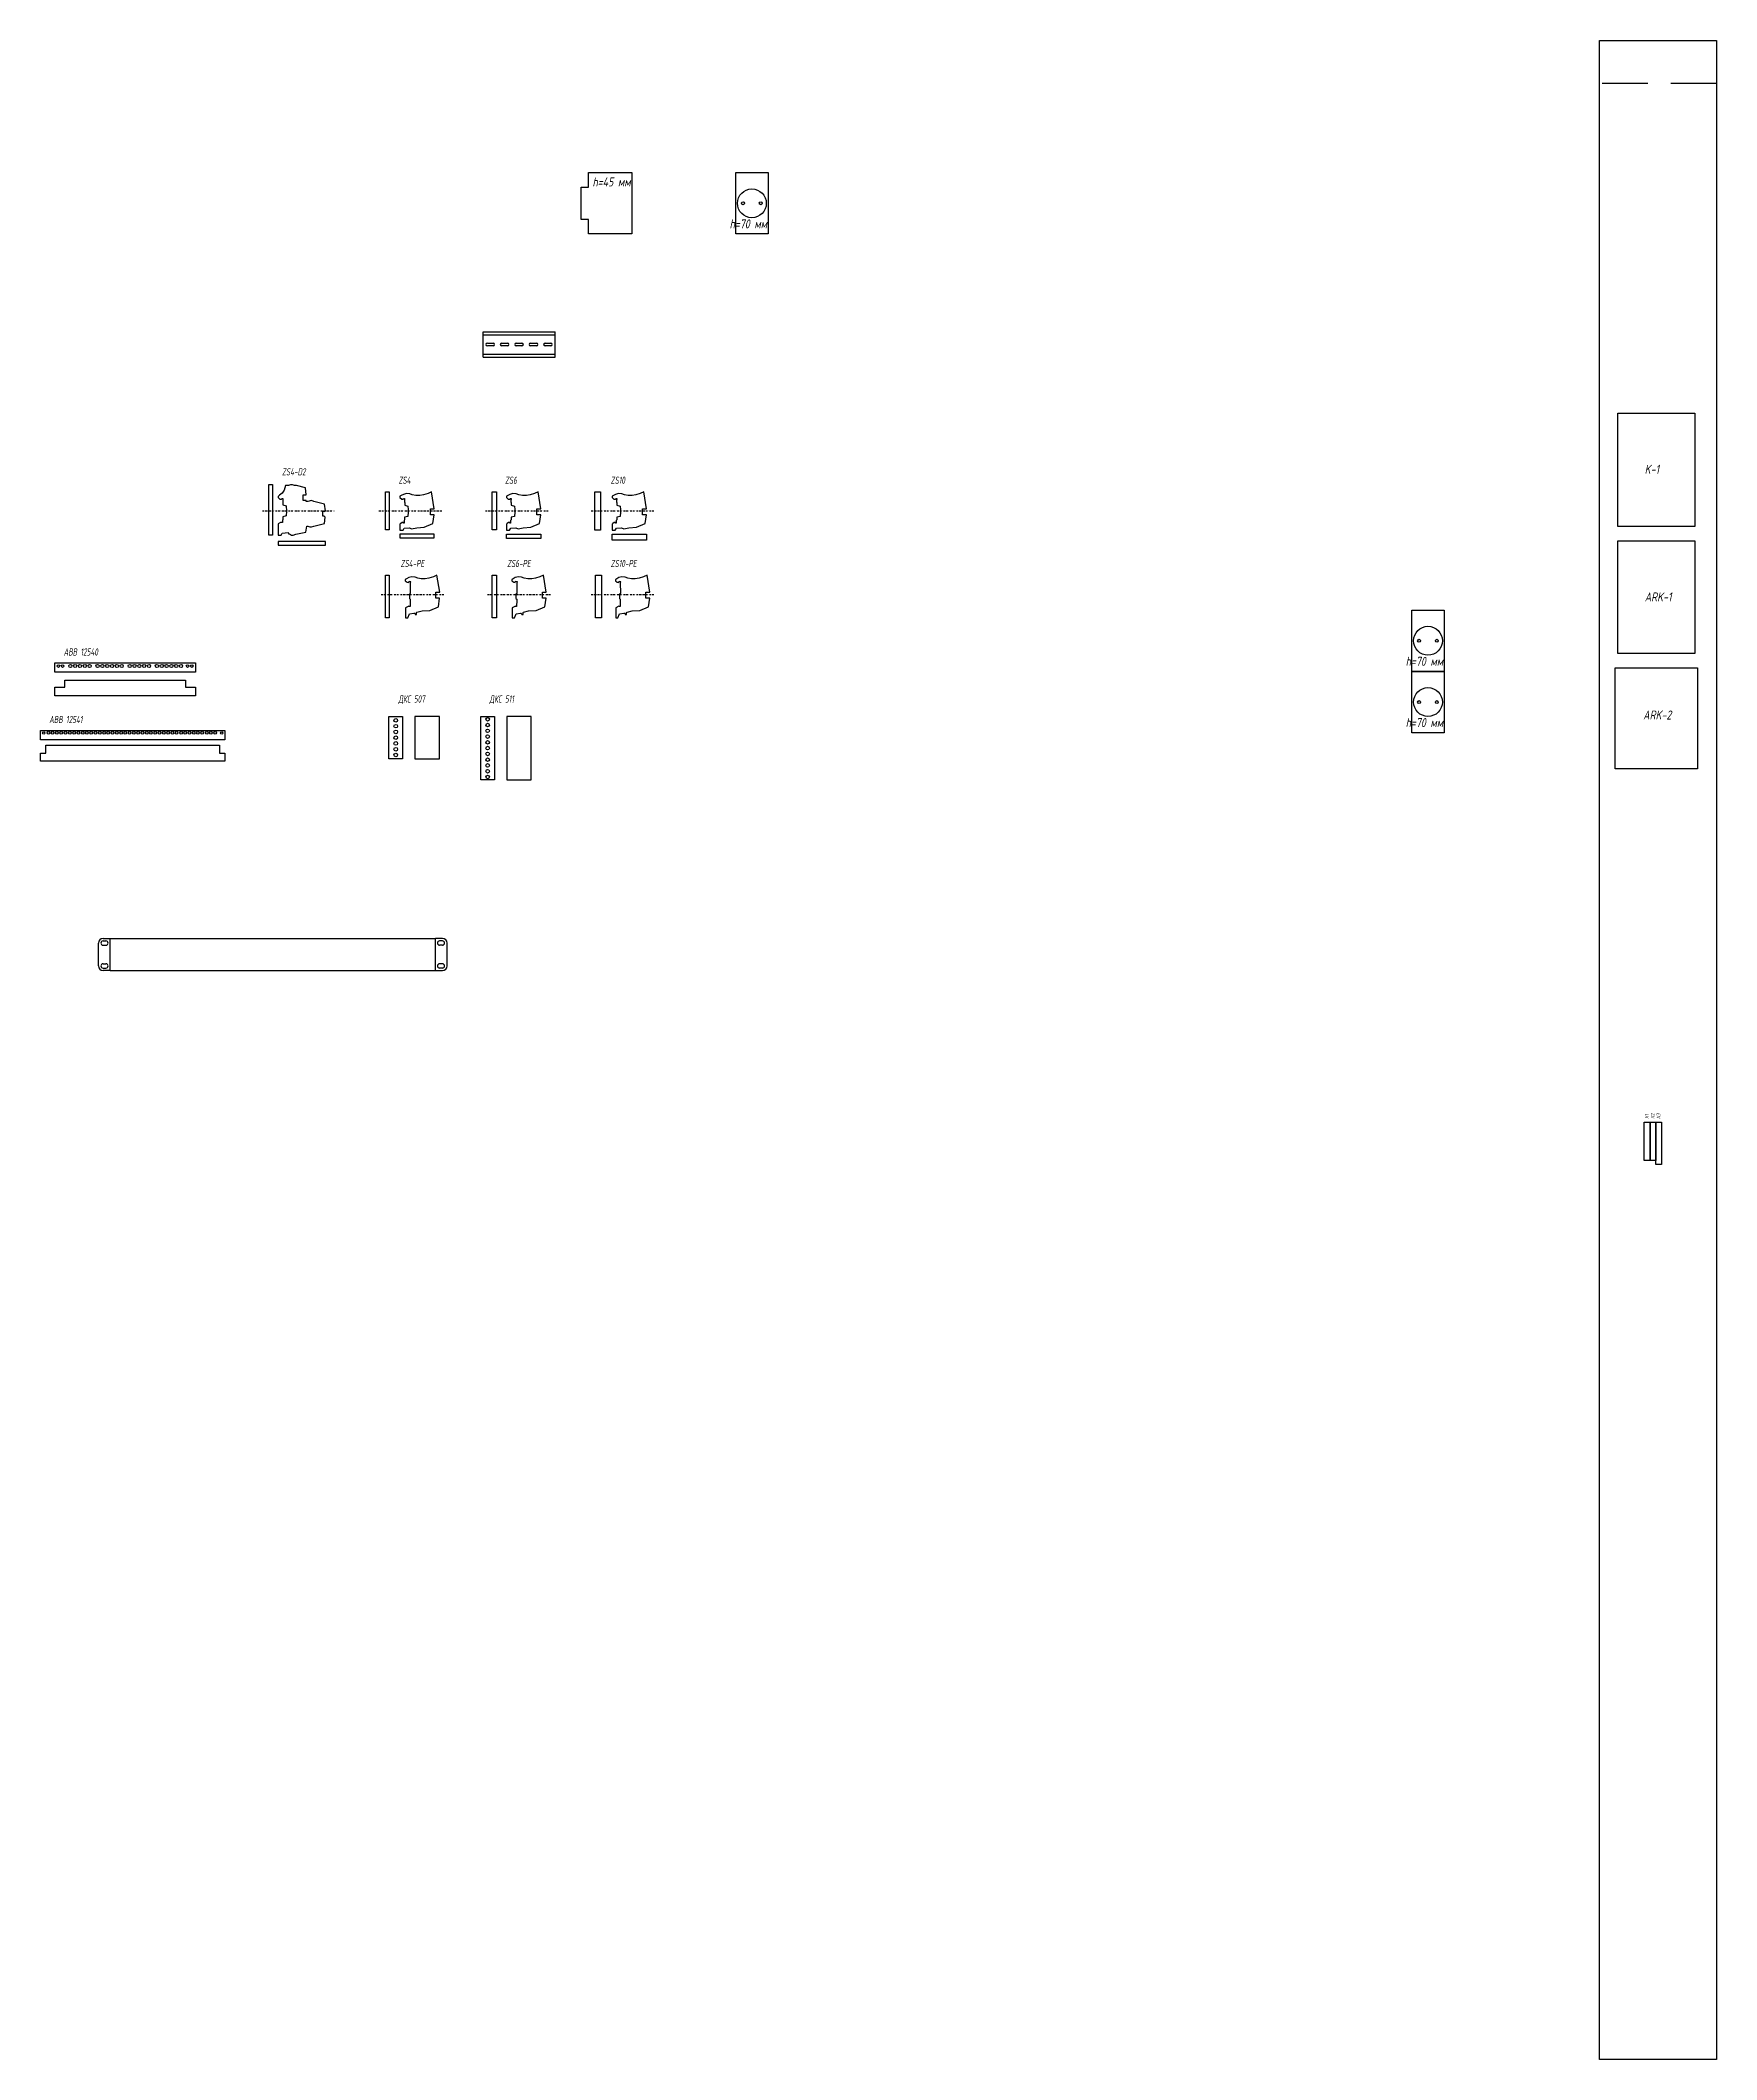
# Model space of a CAD drawing. Header units: millimetres. Extents: x -2573 to 2942, y -1220 to 2800.
# Drawn here: x -2573 to -249, y 0 to 2800 of the extents above; entities that cross this region are included whole.
import ezdxf

# ---------------------------------------------------------------- set-up
doc = ezdxf.new("R2010")
doc.units = ezdxf.units.MM
doc.linetypes.add('BORDER', pattern=[44.45, 12.7, -6.35, 12.7, -6.35, 0, -6.35])
doc.linetypes.add('DASHED', pattern=[19.05, 12.7, -6.35])
doc.layers.add('05 Кабельные трассы', color=7, linetype='Continuous')
doc.layers.add('noprint', color=2, linetype='Continuous', true_color=0xffff00, plot=False)
doc.styles.add('textstyle111', font='isocpeui.ttf', dxfattribs={"width": 0.6})
doc.styles.add('textstyle112', font='isocpeui.ttf', dxfattribs={"width": 0.6})
doc.styles.add('textstyle113', font='isocpeui.ttf', dxfattribs={"width": 0.6})
doc.styles.add('textstyle114', font='isocpeui.ttf', dxfattribs={"width": 0.6})
doc.styles.add('textstyle115', font='isocpeui.ttf', dxfattribs={"width": 0.6})
doc.styles.add('textstyle116', font='isocpeui.ttf', dxfattribs={"width": 0.6})
doc.styles.add('textstyle117', font='isocpeui.ttf', dxfattribs={"width": 0.6})
doc.styles.add('textstyle118', font='isocpeui.ttf', dxfattribs={"width": 0.6})
doc.styles.add('textstyle119', font='isocpeui.ttf', dxfattribs={"width": 0.6})
doc.styles.add('textstyle120', font='isocpeui.ttf', dxfattribs={"width": 0.6})
doc.styles.add('textstyle121', font='isocpeui.ttf', dxfattribs={"width": 0.6})
doc.styles.add('textstyle18', font='isocpeui.ttf', dxfattribs={"width": 0.8})
doc.styles.add('textstyle19', font='isocpeui.ttf', dxfattribs={"width": 0.8})
doc.styles.add('textstyle212', font='isocpeui.ttf', dxfattribs={"width": 0.8})
doc.styles.add('textstyle213', font='isocpeui.ttf', dxfattribs={"width": 0.8})
doc.styles.add('textstyle214', font='isocpeui.ttf', dxfattribs={"width": 0.8})
doc.styles.add('textstyle238', font='isocpeui.ttf', dxfattribs={"width": 0.8})
doc.styles.add('textstyle239', font='isocpeui.ttf', dxfattribs={"width": 0.8})
doc.styles.add('textstyle240', font='isocpeui.ttf', dxfattribs={"width": 0.8})
doc.styles.add('textstyle241', font='isocpeui.ttf', dxfattribs={"width": 0.8})
doc.styles.add('textstyle242', font='isocpeui.ttf', dxfattribs={"width": 0.8})

# ---------------------------------------------------------------- blocks, each defined once
blk = doc.blocks.new('DIN-рейка 100 мм')
at = {"color": 0, "lineweight": -2}
for p, q in [((0, 17.5), (100, 17.5)), ((0, -17.5), (0, 17.5)), ((0, 13.5), (100, 13.5)), ((6, 2), (14, 2)), ((26, 2), (34, 2)), ((46, 2), (54, 2)), ((66, 2), (74, 2)), ((86, 2), (94, 2)), ((100, -17.5), (100, 17.5)), ((0, -13.5), (100, -13.5)), ((0, -17.5), (100, -17.5)), ((14, -2), (6, -2)), ((34, -2), (26, -2)), ((54, -2), (46, -2)), ((74, -2), (66, -2)), ((94, -2), (86, -2))]:
    blk.add_line(p, q, dxfattribs=at)
for centre, start, end in [((6, 0), 90, 270), ((14, 0), 270, 90), ((26, 0), 90, 270), ((34, 0), 270, 90), ((46, 0), 90, 270), ((54, 0), 270, 90), ((66, 0), 90, 270), ((74, 0), 270, 90), ((86, 0), 90, 270), ((94, 0), 270, 90)]:
    blk.add_arc(centre, 2, start, end, dxfattribs=at)

msp = doc.modelspace()

# ---------------------------------------------------------------- linework, layer by layer
at = {"color": 0, "linetype": 'ByBlock', "lineweight": -2}
for p, q in [((-2492.647, 1516.517), (-2492.647, 1548.267)), ((-2486.297, 1554.617), (-2476.487, 1554.617)), ((-2486.297, 1551.267), (-2482.337, 1551.267)), ((-2486.297, 1545.267), (-2482.337, 1545.267)), ((-2476.487, 1554.617), (-2025.487, 1554.617)), ((-2476.487, 1510.167), (-2476.487, 1554.617)), ((-2015.677, 1554.617), (-2025.487, 1554.617)), ((-2025.487, 1510.167), (-2025.487, 1554.617)), ((-2015.677, 1551.267), (-2019.637, 1551.267)), ((-2015.677, 1545.267), (-2019.637, 1545.267)), ((-2009.327, 1516.517), (-2009.327, 1548.267)), ((-2486.297, 1519.517), (-2482.337, 1519.517)), ((-2486.297, 1513.517), (-2482.337, 1513.517)), ((-2015.677, 1519.517), (-2019.637, 1519.517)), ((-2015.677, 1513.517), (-2019.637, 1513.517)), ((-2476.487, 1510.167), (-2486.297, 1510.167)), ((-2476.487, 1510.167), (-2025.487, 1510.167)), ((-2025.487, 1510.167), (-2015.677, 1510.167))]:
    msp.add_line(p, q, dxfattribs=at)
at = {"flags": 128}
for points in [[(-248.778, 0), (-411.278, 0), (-411.278, 2800), (-248.778, 2800)], [(-1813.209, 2616.594), (-1753.209, 2616.594), (-1753.209, 2531.594), (-1813.209, 2531.594), (-1813.209, 2551.594), (-1823.209, 2551.594), (-1823.209, 2596.594), (-1813.209, 2596.594)], [(-1564.078, 2531.594), (-1609.078, 2531.594), (-1609.078, 2616.594), (-1564.078, 2616.594)], [(-2070.298, 2120.792), (-2068.752, 2123.497), (-2061.41, 2124.27), (-2058.512, 2122.789), (-2051.363, 2124.27), (-2040.866, 2125.107), (-2028.85, 2130.087), (-2027.047, 2141.885), (-2032.354, 2141.885), (-2032.354, 2150.284), (-2026.995, 2150.284), (-2030.813, 2173.81), (-2035.644, 2171.602), (-2041.891, 2169.927), (-2047.043, 2169.026), (-2052.517, 2169.026), (-2057.526, 2169.687), (-2061.071, 2171.089), (-2065.615, 2171.542), (-2069.925, 2170.447), (-2072.81, 2169.005), (-2074.748, 2167.85), (-2074.748, 2165.918), (-2072.107, 2164.051), (-2069.995, 2163.625), (-2069.5, 2164.581), (-2068.148, 2164.581), (-2068.148, 2163.526), (-2068.527, 2163.147), (-2068.527, 2159.734), (-2068.074, 2159.281), (-2068.074, 2155.448), (-2063.631, 2154.26), (-2063.169, 2149.38), (-2063.169, 2145.786), (-2063.664, 2139.983), (-2068.214, 2138.73), (-2068.214, 2135.004), (-2068.857, 2134.361), (-2068.857, 2131.113), (-2068.857, 2130.354), (-2069.731, 2130.354), (-2069.731, 2131.277), (-2071.643, 2131.277), (-2073.457, 2130.222), (-2074.726, 2128.953), (-2074.726, 2120.792)], [(-1922.598, 2120.792), (-1921.052, 2123.497), (-1913.71, 2124.27), (-1910.812, 2122.789), (-1903.664, 2124.27), (-1893.166, 2125.107), (-1881.15, 2130.087), (-1879.347, 2141.885), (-1884.654, 2141.885), (-1884.654, 2150.284), (-1879.296, 2150.284), (-1883.114, 2173.81), (-1887.944, 2171.602), (-1894.191, 2169.927), (-1899.343, 2169.026), (-1904.817, 2169.026), (-1909.826, 2169.687), (-1913.371, 2171.089), (-1917.915, 2171.542), (-1922.225, 2170.447), (-1925.111, 2169.005), (-1927.048, 2167.85), (-1927.048, 2165.918), (-1924.407, 2164.051), (-1922.295, 2163.625), (-1921.8, 2164.581), (-1920.448, 2164.581), (-1920.448, 2163.526), (-1920.827, 2163.147), (-1920.827, 2159.734), (-1920.374, 2159.281), (-1920.374, 2155.448), (-1915.931, 2154.26), (-1915.469, 2149.38), (-1915.469, 2145.786), (-1915.964, 2139.983), (-1920.514, 2138.73), (-1920.514, 2135.004), (-1921.157, 2134.361), (-1921.157, 2131.113), (-1921.157, 2130.354), (-1922.031, 2130.354), (-1922.031, 2131.277), (-1923.944, 2131.277), (-1925.757, 2130.222), (-1927.027, 2128.953), (-1927.027, 2120.792)], [(-1796.382, 2120.792), (-1804.382, 2120.792), (-1804.382, 2173.792), (-1796.382, 2173.792)], [(-1776.06, 2120.792), (-1774.515, 2123.497), (-1767.173, 2124.27), (-1764.275, 2122.789), (-1757.126, 2124.27), (-1746.628, 2125.107), (-1734.613, 2130.087), (-1732.81, 2141.885), (-1738.116, 2141.885), (-1738.116, 2150.284), (-1732.758, 2150.284), (-1736.576, 2173.81), (-1741.406, 2171.602), (-1747.653, 2169.927), (-1752.805, 2169.026), (-1758.28, 2169.026), (-1763.289, 2169.687), (-1766.834, 2171.089), (-1771.378, 2171.542), (-1775.688, 2170.447), (-1778.573, 2169.005), (-1780.51, 2167.85), (-1780.51, 2165.918), (-1777.87, 2164.051), (-1775.757, 2163.625), (-1775.263, 2164.581), (-1773.911, 2164.581), (-1773.911, 2163.526), (-1774.29, 2163.147), (-1774.29, 2159.734), (-1773.836, 2159.281), (-1773.836, 2155.448), (-1769.393, 2154.26), (-1768.932, 2149.38), (-1768.932, 2145.786), (-1769.426, 2139.983), (-1773.977, 2138.73), (-1773.977, 2135.004), (-1774.62, 2134.361), (-1774.62, 2131.113), (-1774.62, 2130.354), (-1775.493, 2130.354), (-1775.493, 2131.277), (-1777.406, 2131.277), (-1779.219, 2130.222), (-1780.489, 2128.953), (-1780.489, 2120.792)], [(-2089.46, 2058.332), (-2089.46, 1999.332), (-2094.66, 1999.332), (-2094.66, 2058.332)], [(-2053.463, 2003.937), (-2051.67, 2004.057), (-2051.664, 2006.537), (-2051.021, 2007.311), (-2043.872, 2008.792), (-2033.374, 2009.629), (-2021.359, 2014.609), (-2019.556, 2026.407), (-2024.862, 2026.407), (-2024.862, 2034.805), (-2019.504, 2034.805), (-2023.322, 2058.332), (-2028.152, 2056.124), (-2034.399, 2054.449), (-2039.551, 2053.548), (-2045.026, 2053.548), (-2050.035, 2054.209), (-2053.58, 2055.61), (-2058.124, 2056.064), (-2062.434, 2054.969), (-2065.319, 2053.526), (-2067.256, 2052.372), (-2067.256, 2050.44), (-2064.616, 2048.573), (-2062.503, 2048.147), (-2061.876, 2049.979), (-2059.953, 2049.807), (-2059.467, 2049.237), (-2060.428, 2048.277), (-2060.251, 2033.117), (-2061.56, 2031.957), (-2061.516, 2026.066), (-2060.434, 2025.203), (-2060.434, 2019.558), (-2060.669, 2018.819), (-2060.669, 2015.126), (-2061.619, 2014.788), (-2062.282, 2015.451), (-2066.732, 2013.185), (-2066.732, 1999.254), (-2063.641, 1999.254), (-2061.374, 2004.942), (-2055.244, 2005.586), (-2054.179, 2005.586), (-2053.569, 2004.975)], [(-1940.961, 2058.332), (-1940.961, 1999.332), (-1946.961, 1999.332), (-1946.961, 2058.332)], [(-1905.763, 2003.937), (-1903.97, 2004.057), (-1903.964, 2006.537), (-1903.321, 2007.311), (-1896.172, 2008.792), (-1885.674, 2009.629), (-1873.659, 2014.609), (-1871.856, 2026.407), (-1877.163, 2026.407), (-1877.163, 2034.805), (-1871.804, 2034.805), (-1875.622, 2058.332), (-1880.452, 2056.124), (-1886.699, 2054.449), (-1891.852, 2053.548), (-1897.326, 2053.548), (-1902.335, 2054.209), (-1905.88, 2055.61), (-1910.424, 2056.064), (-1914.734, 2054.969), (-1917.619, 2053.526), (-1919.556, 2052.372), (-1919.556, 2050.44), (-1916.916, 2048.573), (-1914.803, 2048.147), (-1914.176, 2049.979), (-1912.253, 2049.807), (-1911.768, 2049.237), (-1912.728, 2048.277), (-1912.551, 2033.117), (-1913.86, 2031.957), (-1913.816, 2026.066), (-1912.734, 2025.203), (-1912.734, 2019.558), (-1912.969, 2018.819), (-1912.969, 2015.126), (-1913.919, 2014.788), (-1914.582, 2015.451), (-1919.032, 2013.185), (-1919.032, 1999.254), (-1915.941, 1999.254), (-1913.674, 2004.942), (-1907.544, 2005.586), (-1906.479, 2005.586), (-1905.869, 2004.975)], [(-1803.35, 2058.332), (-1795.35, 2058.332), (-1795.35, 1999.332), (-1803.35, 1999.332)], [(-1762.153, 2003.937), (-1760.36, 2004.057), (-1760.353, 2006.537), (-1759.71, 2007.311), (-1752.561, 2008.792), (-1742.064, 2009.629), (-1730.048, 2014.609), (-1728.245, 2026.407), (-1733.552, 2026.407), (-1733.552, 2034.805), (-1728.194, 2034.805), (-1732.011, 2058.332), (-1736.842, 2056.124), (-1743.089, 2054.449), (-1748.241, 2053.548), (-1753.715, 2053.548), (-1758.724, 2054.209), (-1762.269, 2055.61), (-1766.813, 2056.064), (-1771.123, 2054.969), (-1774.008, 2053.526), (-1775.946, 2052.372), (-1775.946, 2050.44), (-1773.305, 2048.573), (-1771.193, 2048.147), (-1770.566, 2049.979), (-1768.642, 2049.807), (-1768.157, 2049.237), (-1769.117, 2048.277), (-1768.941, 2033.117), (-1770.249, 2031.957), (-1770.205, 2026.066), (-1769.123, 2025.203), (-1769.123, 2019.558), (-1769.358, 2018.819), (-1769.358, 2015.126), (-1770.308, 2014.788), (-1770.971, 2015.451), (-1775.422, 2013.185), (-1775.422, 1999.254), (-1772.33, 1999.254), (-1770.063, 2004.942), (-1763.933, 2005.586), (-1762.869, 2005.586), (-1762.259, 2004.975)], [(-626.556, 1925), (-671.556, 1925), (-671.556, 2010), (-626.556, 2010)], [(-2553.182, 1923.924), (-2553.182, 1936.924), (-2358.182, 1936.924), (-2358.182, 1923.924)], [(-2553.182, 1890.995), (-2553.182, 1903.159), (-2539.108, 1903.159), (-2539.108, 1912.995), (-2372.108, 1912.995), (-2372.108, 1903.159), (-2358.182, 1903.159), (-2358.182, 1890.995)], [(-626.556, 1840), (-671.556, 1840), (-671.556, 1925), (-626.556, 1925)], [(-2070.891, 1803.587), (-2089.891, 1803.587), (-2089.891, 1862.587), (-2070.891, 1862.587)], [(-2053.891, 1862.587), (-2053.891, 1803.587), (-2019.891, 1803.587), (-2019.891, 1862.587)], [(-1962.552, 1774.587), (-1962.552, 1862.587), (-1943.552, 1862.587), (-1943.552, 1774.587)], [(-1926.552, 1862.587), (-1926.552, 1774.587), (-1892.552, 1774.587), (-1892.552, 1862.587)], [(-2573.243, 1830.25), (-2573.243, 1843.25), (-2317.243, 1843.25), (-2317.243, 1830.25)], [(-2573.243, 1800.621), (-2573.243, 1811.621), (-2565.73, 1811.621), (-2565.73, 1822.621), (-2324.931, 1822.621), (-2324.931, 1811.621), (-2317.243, 1811.621), (-2317.243, 1800.621)], [(-341.071, 1246.91), (-349.071, 1246.91), (-349.071, 1299.91), (-341.071, 1299.91)], [(-333.071, 1246.91), (-341.071, 1246.91), (-341.071, 1299.91), (-333.071, 1299.91)], [(-333.071, 1300.11), (-325.071, 1300.11), (-325.071, 1241.11), (-333.071, 1241.11)]]:
    msp.add_lwpolyline(points, close=True, dxfattribs=at)
for points in [[(-278.778, 2126), (-385.778, 2126), (-385.778, 2283), (-278.778, 2283)], [(-278.778, 1950), (-385.778, 1950), (-385.778, 2106), (-278.778, 2106)], [(-389.278, 1930), (-275.278, 1930), (-275.278, 1790), (-389.278, 1790)]]:
    msp.add_lwpolyline(points, close=True)
at = {"color": 0}
for points in [[(-2251.263, 2113.892), (-2256.463, 2113.892), (-2256.463, 2184.292), (-2251.263, 2184.292)], [(-2179.368, 2129.912), (-2178.1, 2138.907), (-2179.541, 2140.348), (-2181.502, 2140.348), (-2181.502, 2147.325), (-2179.83, 2147.325), (-2179.051, 2146.546), (-2177.898, 2147.699), (-2179.232, 2156.807), (-2194.107, 2160.612), (-2197.509, 2162.112), (-2202.295, 2160.67), (-2204.543, 2160.67), (-2204.543, 2162.054), (-2208.752, 2162.054), (-2208.752, 2169.78), (-2204.486, 2169.78), (-2205.639, 2179.582), (-2218.266, 2182.695), (-2220.975, 2182.695), (-2223.685, 2183.675), (-2226.28, 2183.675), (-2229.163, 2182.868), (-2233.141, 2182.868), (-2235.274, 2176.526), (-2238.042, 2172.086), (-2241.617, 2169.376), (-2243.289, 2167.704), (-2243.289, 2166.09), (-2241.242, 2164.043), (-2238.849, 2164.043), (-2237.941, 2164.951), (-2237.004, 2164.951), (-2237.004, 2155.885), (-2232.507, 2154.443), (-2231.757, 2147.178), (-2232.564, 2140.548), (-2236.946, 2139.106), (-2236.946, 2135.186), (-2237.523, 2134.609), (-2237.523, 2131.38), (-2240.406, 2131.38), (-2243.404, 2129.42), (-2243.404, 2113.892), (-2239.39, 2113.892), (-2237.858, 2116.865), (-2229.708, 2117.544), (-2229.062, 2115.561), (-2227.955, 2115.561), (-2225.142, 2114.039), (-2222.559, 2114.039), (-2219.192, 2115.273), (-2204.994, 2118.227), (-2203.768, 2126.516), (-2202.543, 2126.516), (-2199.588, 2125.363), (-2197.282, 2125.363), (-2194.045, 2126.346)], [(-2089.46, 2121.192), (-2094.66, 2121.192), (-2094.66, 2174.192), (-2089.46, 2174.192)], [(-1940.961, 2174.192), (-1940.961, 2121.192), (-1946.961, 2121.192), (-1946.961, 2174.192)], [(-2243.404, 2105.037), (-2243.404, 2099.837), (-2177.898, 2099.837), (-2177.898, 2105.037)], [(-2074.726, 2115.184), (-2074.726, 2109.984), (-2026.995, 2109.984), (-2026.995, 2115.184)], [(-1927.027, 2109.184), (-1927.027, 2115.184), (-1879.296, 2115.184), (-1879.296, 2109.184)], [(-1780.489, 2107.184), (-1780.489, 2115.184), (-1732.758, 2115.184), (-1732.758, 2107.184)]]:
    msp.add_lwpolyline(points, close=True, dxfattribs=at)
for centre, radius in [((-1586.578, 2574.094), 20), ((-1598.894, 2574.094), 2), ((-1574.262, 2574.094), 2), ((-649.056, 1967.5), 20), ((-661.372, 1967.5), 2), ((-636.74, 1967.5), 2), ((-2548.285, 1932.427), 1.855), ((-2542.35, 1932.427), 1.855), ((-2531.703, 1932.483), 2.267), ((-2525.005, 1932.483), 2.267), ((-2518.308, 1932.483), 2.267), ((-2511.61, 1932.483), 2.267), ((-2504.912, 1932.483), 2.267), ((-2493.991, 1932.483), 2.267), ((-2487.293, 1932.483), 2.267), ((-2480.595, 1932.483), 2.267), ((-2473.897, 1932.483), 2.267), ((-2467.2, 1932.483), 2.267), ((-2460.502, 1932.483), 2.267), ((-2449.412, 1932.483), 2.267), ((-2442.715, 1932.483), 2.267), ((-2436.017, 1932.483), 2.267), ((-2429.319, 1932.483), 2.267), ((-2422.621, 1932.483), 2.267), ((-2411.7, 1932.483), 2.267), ((-2405.002, 1932.483), 2.267), ((-2398.304, 1932.483), 2.267), ((-2391.607, 1932.483), 2.267), ((-2384.909, 1932.483), 2.267), ((-2378.211, 1932.483), 2.267), ((-2369.014, 1932.427), 1.855), ((-2363.079, 1932.427), 1.855), ((-649.056, 1882.5), 20), ((-661.372, 1882.5), 2), ((-636.74, 1882.5), 2), ((-2080.391, 1857.087), 2.5), ((-2080.391, 1849.087), 2.5), ((-1953.052, 1858.587), 2.5), ((-1953.052, 1850.587), 2.5), ((-2568.683, 1839.514), 1.504), ((-2562.068, 1839.706), 1.855), ((-2556.25, 1839.706), 1.855), ((-2550.325, 1839.706), 1.855), ((-2544.271, 1839.706), 1.855), ((-2538.346, 1839.706), 1.855), ((-2532.55, 1839.706), 1.855), ((-2526.496, 1839.706), 1.855), ((-2520.571, 1839.706), 1.855), ((-2514.595, 1839.706), 1.855), ((-2508.721, 1839.706), 1.855), ((-2502.899, 1839.706), 1.855), ((-2496.871, 1839.706), 1.855), ((-2490.843, 1839.706), 1.855), ((-2484.969, 1839.706), 1.855), ((-2479.199, 1839.706), 1.855), ((-2473.171, 1839.706), 1.855), ((-2467.143, 1839.706), 1.855), ((-2461.372, 1839.706), 1.855), ((-2455.447, 1839.706), 1.855), ((-2449.471, 1839.706), 1.855), ((-2443.494, 1839.706), 1.855), ((-2437.621, 1839.706), 1.855), ((-2431.541, 1839.706), 1.855), ((-2425.616, 1839.706), 1.855), ((-2419.897, 1839.706), 1.855), ((-2413.869, 1839.706), 1.855), ((-2407.995, 1839.706), 1.855), ((-2402.07, 1839.706), 1.855), ((-2396.094, 1839.706), 1.855), ((-2390.22, 1839.706), 1.855), ((-2384.295, 1839.706), 1.855), ((-2378.113, 1839.706), 1.855), ((-2372.394, 1839.706), 1.855), ((-2366.314, 1839.706), 1.855), ((-2360.647, 1839.706), 1.855), ((-2354.722, 1839.706), 1.855), ((-2348.797, 1839.706), 1.855), ((-2342.562, 1839.706), 1.855), ((-2336.895, 1839.706), 1.855), ((-2330.764, 1839.706), 1.855), ((-2321.804, 1839.514), 1.504), ((-2080.391, 1841.087), 2.5), ((-2080.391, 1833.087), 2.5), ((-2080.391, 1825.087), 2.5), ((-1953.052, 1842.587), 2.5), ((-1953.052, 1834.587), 2.5), ((-1953.052, 1826.587), 2.5), ((-1953.052, 1818.587), 2.5), ((-2080.391, 1817.087), 2.5), ((-2080.391, 1809.087), 2.5), ((-1953.052, 1810.587), 2.5), ((-1953.052, 1802.587), 2.5), ((-1953.052, 1794.587), 2.5), ((-1953.052, 1786.587), 2.5), ((-1953.052, 1778.587), 2.5)]:
    msp.add_circle(centre, radius)
at = {"color": 0, "linetype": 'ByBlock', "lineweight": -2}
for centre, radius, start, end in [((-2486.297, 1548.267), 6.35, 90, 180), ((-2486.297, 1548.267), 3, 90, 270), ((-2482.337, 1548.267), 3, 270, 90), ((-2019.637, 1548.267), 3, 90, 270), ((-2015.677, 1548.267), 6.35, 0, 90), ((-2015.677, 1548.267), 3, 270, 90), ((-2486.297, 1516.517), 6.35, 180, 270), ((-2486.297, 1516.517), 3, 90, 270), ((-2482.337, 1516.517), 3, 270, 90), ((-2019.637, 1516.517), 3, 90, 270), ((-2015.677, 1516.517), 3, 270, 90), ((-2015.677, 1516.517), 6.35, 270, 0)]:
    msp.add_arc(centre, radius, start, end, dxfattribs=at)
at = {"layer": 'noprint', "linetype": 'DASHED', "ltscale": 5}
msp.add_line((-248.778, 2740), (-411.278, 2740), dxfattribs=at)
at = {"layer": 'noprint', "linetype": 'BORDER', "ltscale": 0.2}
for p, q in [((-2265.289, 2147.492), (-2165.903, 2147.492)), ((-2103.778, 2147.492), (-2016.603, 2147.492)), ((-1956.078, 2147.492), (-1868.904, 2147.492)), ((-1809.541, 2147.492), (-1722.366, 2147.492)), ((-2100.851, 2031.632), (-2013.676, 2031.632)), ((-1953.151, 2031.632), (-1865.976, 2031.632)), ((-1809.541, 2031.632), (-1722.366, 2031.632))]:
    msp.add_line(p, q, dxfattribs=at)

# ---------------------------------------------------------------- block references
at = {"layer": '05 Кабельные трассы', "color": 5, "true_color": 0x0000ff}
msp.add_blockref('DIN-рейка 100 мм', (-1959.43, 2378.28), dxfattribs=at)

# ---------------------------------------------------------------- texts
at = {"color": 1, "lineweight": 40, "true_color": 0xff0000, "width": 0.8}
for s, style, p in [('K-1', 'textstyle240', (-348.574, 2198.981)), ('ARK-1', 'textstyle239', (-348.574, 2021.981)), ('ARK-2', 'textstyle238', (-350.699, 1858.281))]:
    msp.add_text(s, height=12.5, dxfattribs=dict(at, style=style)).set_placement(p)
for s, style, p in [('X1', 'textstyle212', (-342.982, 1304.327)), ('X2', 'textstyle213', (-334.982, 1304.327)), ('X3', 'textstyle214', (-326.982, 1304.327))]:
    msp.add_text(s, height=5, rotation=90, dxfattribs=dict(at, style=style)).set_placement(p)
at = {"layer": 'noprint', "linetype": 'DASHED', "ltscale": 5, "width": 0.8}
for s, style, p in [('h=45 мм', 'textstyle19', (-1807.685, 2597.506)), ('h=70 мм', 'textstyle18', (-1617.55, 2539.326)), ('h=70 мм', 'textstyle242', (-680.027, 1932.731)), ('h=70 мм', 'textstyle241', (-680.027, 1847.731))]:
    msp.add_text(s, height=12.5, dxfattribs=dict(at, style=style)).set_placement(p)
at = {"layer": 'noprint', "lineweight": 13, "width": 0.6}
for s, style, p in [('ZS4-D2', 'textstyle121', (-2238.256, 2196.795)), ('ZS4', 'textstyle113', (-2076.745, 2185.11)), ('ZS6', 'textstyle114', (-1929.045, 2185.11)), ('ZS10', 'textstyle111', (-1782.507, 2185.11)), ('ZS4-PE', 'textstyle115', (-2073.818, 2069.65)), ('ZS6-PE', 'textstyle116', (-1926.118, 2069.65)), ('ZS10-PE', 'textstyle112', (-1782.507, 2069.65)), ('ABB 12540', 'textstyle119', (-2540.958, 1946.924)), ('ДКС 507', 'textstyle117', (-2076.745, 1881.698)), ('ДКС 511', 'textstyle118', (-1950.452, 1881.698)), ('ABB 12541', 'textstyle120', (-2561.019, 1853.249))]:
    msp.add_text(s, height=10, dxfattribs=dict(at, style=style)).set_placement(p)

doc.saveas('drawing.dxf')
